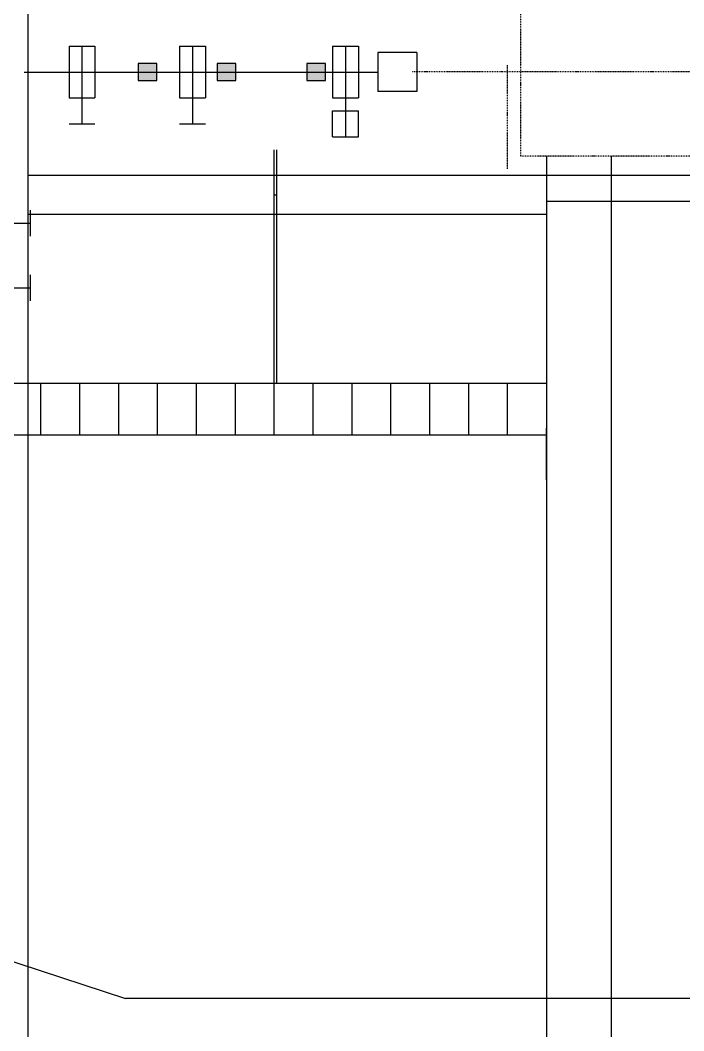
# Model space of a CAD drawing. Header units: millimetres. Extents: x 315178 to 535220, y 80241 to 421603.
# Drawn here: x 407168 to 412287, y 307995 to 315791 of the extents above; entities that cross this region are included whole.
import ezdxf

# ---------------------------------------------------------------- set-up
doc = ezdxf.new("R2010")
doc.units = ezdxf.units.MM
doc.linetypes.add('DASHDOT2', pattern=[12.7, 6.35, -3.175, 0, -3.175])
for name, color, linetype in [('04', 1, 'Continuous'), ('AUX-013', 7, 'DASHDOT2'), ('DIB-035', 1, 'Continuous'), ('DIB-050', 111, 'Continuous'), ('DIB-065', 4, 'Continuous'), ('EJES', 6, 'DASHDOT2')]:
    doc.layers.add(name, color=color, linetype=linetype)

msp = doc.modelspace()

# ---------------------------------------------------------------- linework, layer by layer
at = {"layer": '04'}
for p, q in [((407227.2, 317843.2), (407227.2, 307475.2)), ((411227.2, 314743.2), (411227.2, 304843.2)), ((411727.2, 314743.2), (411727.2, 305908.2)), ((411227.2, 314593.2), (407227.2, 314593.2)), ((417227.2, 314593.2), (411227.2, 314593.2)), ((417227.2, 314393.2), (411227.2, 314393.2)), ((411227.2, 314293.2), (407227.2, 314293.2))]:
    msp.add_line(p, q, dxfattribs=at)
at = {"layer": 'AUX-013'}
msp.add_line((441227.2, 315393.2), (410189.8, 315393.2), dxfattribs=at)
at = {"layer": 'DIB-035'}
for p, q in [((407544.2, 315591), (407744.2, 315591)), ((407544.2, 315591), (407544.2, 315191)), ((407644.2, 315591), (407644.2, 314991)), ((407744.2, 315591), (407744.2, 315191)), ((408397.2, 315591), (408597.2, 315591)), ((408397.2, 315591), (408397.2, 315191)), ((408497.2, 315591), (408497.2, 314991)), ((408597.2, 315591), (408597.2, 315191)), ((409577.6, 315591), (409777.6, 315591)), ((409577.6, 315591), (409577.6, 315191)), ((409677.6, 315591), (409677.6, 314891)), ((409777.6, 315591), (409777.6, 315191)), ((409927.6, 315541), (409927.6, 315241)), ((410227.6, 315541), (409927.6, 315541)), ((410227.6, 315541), (410227.6, 315241)), ((410227.6, 315241), (409927.6, 315241)), ((407544.2, 315191), (407744.2, 315191)), ((408397.2, 315191), (408597.2, 315191)), ((409577.6, 315191), (409777.6, 315191)), ((409577.6, 315091), (409777.6, 315091)), ((409577.6, 314891), (409577.6, 315091)), ((409777.6, 314891), (409777.6, 315091)), ((407544.2, 314991), (407744.2, 314991)), ((408397.2, 314991), (408597.2, 314991)), ((409577.6, 314891), (409777.6, 314891)), ((409127.2, 312991), (409127.2, 314791)), ((409147.2, 312991), (409147.2, 314791)), ((409127.2, 314444.2), (409147.2, 314444.2)), ((407247.2, 314125.7), (407247.2, 314325.7)), ((406947.2, 314225.7), (407247.2, 314225.7)), ((407247.2, 314125.7), (407247.2, 314225.7)), ((407247.2, 313625.7), (407247.2, 313825.7)), ((406947.2, 313725.7), (407247.2, 313725.7)), ((406727.2, 312991), (411227.2, 312991)), ((407327.2, 312591), (407327.2, 312991)), ((407627.2, 312591), (407627.2, 312991)), ((407927.2, 312591), (407927.2, 312991)), ((408227.2, 312591), (408227.2, 312991)), ((408527.2, 312591), (408527.2, 312991)), ((408827.2, 312591), (408827.2, 312991)), ((409127.2, 312591), (409127.2, 312991)), ((409427.2, 312591), (409427.2, 312991)), ((409727.2, 312591), (409727.2, 312991)), ((410027.2, 312591), (410027.2, 312991)), ((410327.2, 312591), (410327.2, 312991)), ((410627.2, 312591), (410627.2, 312991)), ((410927.2, 312591), (410927.2, 312991)), ((411227.2, 312244.2), (411227.2, 312644.2)), ((411227.2, 312591), (406727.2, 312591))]:
    msp.add_line(p, q, dxfattribs=at)
at = {"layer": 'DIB-050'}
for p in [(402606.2, 310003.5), (422127.2, 308243.2)]:
    msp.add_line(p, (407978.6, 308243.2), dxfattribs=at)
at = {"layer": 'DIB-065'}
for p, q in [((408078.1, 315457.2), (408078.1, 315324.9)), ((408222.1, 315457.2), (408078.1, 315457.2)), ((408222.1, 315324.9), (408222.1, 315457.2)), ((408686.1, 315457.2), (408686.1, 315324.9)), ((408830.1, 315457.2), (408686.1, 315457.2)), ((408830.1, 315324.9), (408830.1, 315457.2)), ((409378.1, 315457.2), (409378.1, 315324.9)), ((409522.1, 315457.2), (409378.1, 315457.2)), ((409522.1, 315324.9), (409522.1, 315457.2)), ((407197.2, 315391), (409927.6, 315391)), ((408078.1, 315324.9), (408222.1, 315324.9)), ((408686.1, 315324.9), (408830.1, 315324.9)), ((409378.1, 315324.9), (409522.1, 315324.9))]:
    msp.add_line(p, q, dxfattribs=at)
for points in [[(408078.1, 315324.9), (408078.1, 315457.2), (408222.1, 315324.9), (408222.1, 315457.2)], [(408686.1, 315324.9), (408686.1, 315457.2), (408830.1, 315324.9), (408830.1, 315457.2)], [(409378.1, 315324.9), (409378.1, 315457.2), (409522.1, 315324.9), (409522.1, 315457.2)]]:
    msp.add_solid(points, dxfattribs=at)
at = {"layer": 'EJES'}
for p, q in [((411027.2, 316043.2), (411027.2, 314743.2)), ((410927.2, 314643.2), (410927.2, 315443.2)), ((439177.2, 314743.2), (411027.2, 314743.2))]:
    msp.add_line(p, q, dxfattribs=at)

doc.saveas('drawing.dxf')
